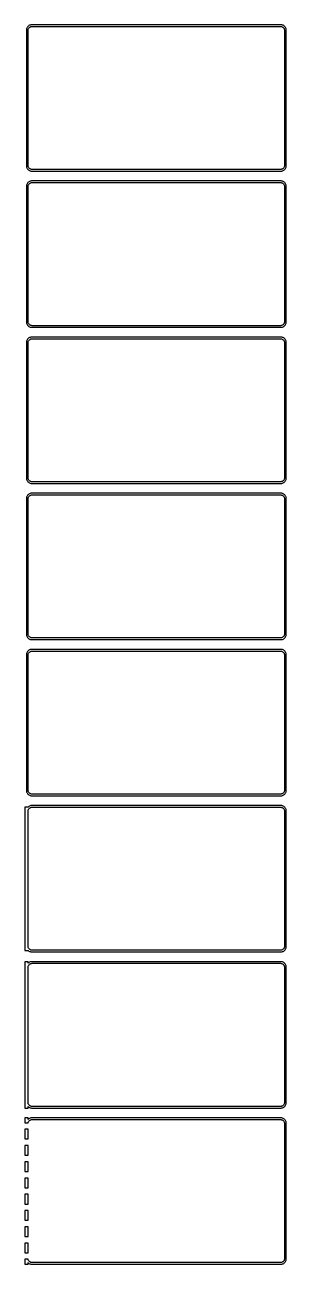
# Model space of a CAD drawing. Header units: metres. Extents: x -122 to 120, y 2093 to 4243.
# Drawn here: x -122 to 120, y 3101 to 4243 of the extents above; entities that cross this region are included whole.
import ezdxf

# ---------------------------------------------------------------- set-up
doc = ezdxf.new("R2010")
doc.units = ezdxf.units.M

msp = doc.modelspace()

# ---------------------------------------------------------------- linework, layer by layer
for p, q in [((-119.382, 4240.91), (-119.649, 4240.34)), ((-119.045, 4241.44), (-119.382, 4240.91)), ((-118.645, 4241.92), (-119.045, 4241.44)), ((-118.187, 4242.35), (-118.645, 4241.92)), ((-117.679, 4242.72), (-118.187, 4242.35)), ((-117.736, 4240.35), (-117.416, 4240.74)), ((-117.129, 4243.02), (-117.679, 4242.72)), ((-117.416, 4240.74), (-117.05, 4241.08)), ((-116.545, 4243.26), (-117.129, 4243.02)), ((-117.05, 4241.08), (-116.643, 4241.38)), ((-116.643, 4241.38), (-116.203, 4241.62)), ((-115.937, 4243.41), (-116.545, 4243.26)), ((-116.203, 4241.62), (-115.736, 4241.8)), ((-115.314, 4243.49), (-115.937, 4243.41)), ((-115.736, 4241.8), (-115.25, 4241.93)), ((115.314, 4243.49), (-115.314, 4243.49)), ((-115.25, 4241.93), (-114.751, 4241.99)), ((-114.751, 4241.99), (114.751, 4241.99)), ((114.751, 4241.99), (115.25, 4241.93)), ((115.25, 4241.93), (115.736, 4241.8)), ((115.937, 4243.41), (115.314, 4243.49)), ((115.736, 4241.8), (116.203, 4241.62)), ((116.545, 4243.26), (115.937, 4243.41)), ((116.203, 4241.62), (116.643, 4241.38)), ((117.129, 4243.02), (116.545, 4243.26)), ((116.643, 4241.38), (117.05, 4241.08)), ((117.05, 4241.08), (117.416, 4240.74)), ((117.679, 4242.72), (117.129, 4243.02)), ((117.416, 4240.74), (117.736, 4240.35)), ((118.187, 4242.35), (117.679, 4242.72)), ((118.645, 4241.92), (118.187, 4242.35)), ((119.045, 4241.44), (118.645, 4241.92)), ((119.382, 4240.91), (119.045, 4241.44)), ((119.649, 4240.34), (119.382, 4240.91)), ((-119.961, 4239.13), (-120, 4238.5)), ((-120, 4238.5), (-120, 4113.5)), ((-119.843, 4239.74), (-119.961, 4239.13)), ((-119.649, 4240.34), (-119.843, 4239.74)), ((-118.5, 4238), (-118.468, 4238.5)), ((-118.5, 4114), (-118.5, 4238)), ((-118.468, 4238.5), (-118.374, 4238.99)), ((-118.374, 4238.99), (-118.219, 4239.47)), ((-118.219, 4239.47), (-118.005, 4239.93)), ((-118.005, 4239.93), (-117.736, 4240.35)), ((117.736, 4240.35), (118.005, 4239.93)), ((118.005, 4239.93), (118.219, 4239.47)), ((118.219, 4239.47), (118.374, 4238.99)), ((118.374, 4238.99), (118.468, 4238.5)), ((118.468, 4238.5), (118.5, 4238)), ((118.5, 4238), (118.5, 4114)), ((119.843, 4239.74), (119.649, 4240.34)), ((119.961, 4239.13), (119.843, 4239.74)), ((120, 4238.5), (119.961, 4239.13)), ((120, 4113.5), (120, 4238.5)), ((-120, 4113.5), (-119.961, 4112.87)), ((-119.961, 4112.87), (-119.843, 4112.26)), ((-119.843, 4112.26), (-119.649, 4111.66)), ((-119.649, 4111.66), (-119.382, 4111.09)), ((-119.382, 4111.09), (-119.045, 4110.56)), ((-119.045, 4110.56), (-118.645, 4110.08)), ((-118.645, 4110.08), (-118.187, 4109.65)), ((-118.468, 4113.5), (-118.5, 4114)), ((-118.374, 4113.01), (-118.468, 4113.5)), ((-118.219, 4112.53), (-118.374, 4113.01)), ((-118.005, 4112.07), (-118.219, 4112.53)), ((-118.187, 4109.65), (-117.679, 4109.28)), ((-117.736, 4111.65), (-118.005, 4112.07)), ((-117.416, 4111.26), (-117.736, 4111.65)), ((-117.679, 4109.28), (-117.129, 4108.98)), ((-117.05, 4110.92), (-117.416, 4111.26)), ((-117.129, 4108.98), (-116.545, 4108.74)), ((-116.643, 4110.62), (-117.05, 4110.92)), ((-116.203, 4110.38), (-116.643, 4110.62)), ((-116.545, 4108.74), (-115.937, 4108.59)), ((-115.736, 4110.2), (-116.203, 4110.38)), ((-115.937, 4108.59), (-115.314, 4108.51)), ((-115.25, 4110.07), (-115.736, 4110.2)), ((-115.314, 4108.51), (115.314, 4108.51)), ((-114.751, 4110.01), (-115.25, 4110.07)), ((114.751, 4110.01), (-114.751, 4110.01)), ((115.25, 4110.07), (114.751, 4110.01)), ((115.736, 4110.2), (115.25, 4110.07)), ((115.314, 4108.51), (115.937, 4108.59)), ((116.203, 4110.38), (115.736, 4110.2)), ((115.937, 4108.59), (116.545, 4108.74)), ((116.643, 4110.62), (116.203, 4110.38)), ((116.545, 4108.74), (117.129, 4108.98)), ((117.05, 4110.92), (116.643, 4110.62)), ((117.416, 4111.26), (117.05, 4110.92)), ((117.129, 4108.98), (117.679, 4109.28)), ((117.736, 4111.65), (117.416, 4111.26)), ((117.679, 4109.28), (118.187, 4109.65)), ((118.005, 4112.07), (117.736, 4111.65)), ((118.219, 4112.53), (118.005, 4112.07)), ((118.187, 4109.65), (118.645, 4110.08)), ((118.374, 4113.01), (118.219, 4112.53)), ((118.468, 4113.5), (118.374, 4113.01)), ((118.5, 4114), (118.468, 4113.5)), ((118.645, 4110.08), (119.045, 4110.56)), ((119.045, 4110.56), (119.382, 4111.09)), ((119.382, 4111.09), (119.649, 4111.66)), ((119.649, 4111.66), (119.843, 4112.26)), ((119.843, 4112.26), (119.961, 4112.87)), ((119.961, 4112.87), (120, 4113.5)), ((-119.961, 4095.13), (-120, 4094.5)), ((-120, 4094.5), (-120, 3969.5)), ((-119.843, 4095.74), (-119.961, 4095.13)), ((-119.649, 4096.34), (-119.843, 4095.74)), ((-119.382, 4096.91), (-119.649, 4096.34)), ((-119.045, 4097.44), (-119.382, 4096.91)), ((-118.645, 4097.92), (-119.045, 4097.44)), ((-118.187, 4098.35), (-118.645, 4097.92)), ((-118.5, 4094), (-118.468, 4094.5)), ((-118.5, 3970), (-118.5, 4094)), ((-118.468, 4094.5), (-118.374, 4094.99)), ((-118.374, 4094.99), (-118.219, 4095.47)), ((-118.219, 4095.47), (-118.005, 4095.93)), ((-117.679, 4098.72), (-118.187, 4098.35)), ((-118.005, 4095.93), (-117.736, 4096.35)), ((-117.736, 4096.35), (-117.416, 4096.74)), ((-117.129, 4099.02), (-117.679, 4098.72)), ((-117.416, 4096.74), (-117.05, 4097.08)), ((-116.545, 4099.26), (-117.129, 4099.02)), ((-117.05, 4097.08), (-116.643, 4097.38)), ((-116.643, 4097.38), (-116.203, 4097.62)), ((-115.937, 4099.41), (-116.545, 4099.26)), ((-116.203, 4097.62), (-115.736, 4097.8)), ((-115.314, 4099.49), (-115.937, 4099.41)), ((-115.736, 4097.8), (-115.25, 4097.93)), ((115.314, 4099.49), (-115.314, 4099.49)), ((-115.25, 4097.93), (-114.751, 4097.99)), ((-114.751, 4097.99), (114.751, 4097.99)), ((114.751, 4097.99), (115.25, 4097.93)), ((115.25, 4097.93), (115.736, 4097.8)), ((115.937, 4099.41), (115.314, 4099.49)), ((115.736, 4097.8), (116.203, 4097.62)), ((116.545, 4099.26), (115.937, 4099.41)), ((116.203, 4097.62), (116.643, 4097.38)), ((117.129, 4099.02), (116.545, 4099.26)), ((116.643, 4097.38), (117.05, 4097.08)), ((117.05, 4097.08), (117.416, 4096.74)), ((117.679, 4098.72), (117.129, 4099.02)), ((117.416, 4096.74), (117.736, 4096.35)), ((118.187, 4098.35), (117.679, 4098.72)), ((117.736, 4096.35), (118.005, 4095.93)), ((118.005, 4095.93), (118.219, 4095.47)), ((118.645, 4097.92), (118.187, 4098.35)), ((118.219, 4095.47), (118.374, 4094.99)), ((118.374, 4094.99), (118.468, 4094.5)), ((118.468, 4094.5), (118.5, 4094)), ((118.5, 4094), (118.5, 3970)), ((119.045, 4097.44), (118.645, 4097.92)), ((119.382, 4096.91), (119.045, 4097.44)), ((119.649, 4096.34), (119.382, 4096.91)), ((119.843, 4095.74), (119.649, 4096.34)), ((119.961, 4095.13), (119.843, 4095.74)), ((120, 4094.5), (119.961, 4095.13)), ((120, 3969.5), (120, 4094.5)), ((-120, 3969.5), (-119.961, 3968.87)), ((-119.961, 3968.87), (-119.843, 3968.26)), ((-119.843, 3968.26), (-119.649, 3967.66)), ((-119.649, 3967.66), (-119.382, 3967.09)), ((-119.382, 3967.09), (-119.045, 3966.56)), ((-119.045, 3966.56), (-118.645, 3966.08)), ((-118.468, 3969.5), (-118.5, 3970)), ((-118.374, 3969.01), (-118.468, 3969.5)), ((-118.219, 3968.53), (-118.374, 3969.01)), ((-118.005, 3968.07), (-118.219, 3968.53)), ((-117.736, 3967.65), (-118.005, 3968.07)), ((-117.416, 3967.26), (-117.736, 3967.65)), ((-117.05, 3966.92), (-117.416, 3967.26)), ((-116.643, 3966.62), (-117.05, 3966.92)), ((-116.203, 3966.38), (-116.643, 3966.62)), ((-115.736, 3966.2), (-116.203, 3966.38)), ((-115.25, 3966.07), (-115.736, 3966.2)), ((115.736, 3966.2), (115.25, 3966.07)), ((116.203, 3966.38), (115.736, 3966.2)), ((116.643, 3966.62), (116.203, 3966.38)), ((117.05, 3966.92), (116.643, 3966.62)), ((117.416, 3967.26), (117.05, 3966.92)), ((117.736, 3967.65), (117.416, 3967.26)), ((118.005, 3968.07), (117.736, 3967.65)), ((118.219, 3968.53), (118.005, 3968.07)), ((118.374, 3969.01), (118.219, 3968.53)), ((118.468, 3969.5), (118.374, 3969.01)), ((118.5, 3970), (118.468, 3969.5)), ((118.645, 3966.08), (119.045, 3966.56)), ((119.045, 3966.56), (119.382, 3967.09)), ((119.382, 3967.09), (119.649, 3967.66)), ((119.649, 3967.66), (119.843, 3968.26)), ((119.843, 3968.26), (119.961, 3968.87)), ((119.961, 3968.87), (120, 3969.5)), ((-118.645, 3966.08), (-118.187, 3965.65)), ((-118.187, 3965.65), (-117.679, 3965.28)), ((-117.679, 3954.72), (-118.187, 3954.35)), ((-117.679, 3965.28), (-117.129, 3964.98)), ((-117.129, 3955.02), (-117.679, 3954.72)), ((-117.129, 3964.98), (-116.545, 3964.74)), ((-116.545, 3955.26), (-117.129, 3955.02)), ((-116.545, 3964.74), (-115.937, 3964.59)), ((-115.937, 3955.41), (-116.545, 3955.26)), ((-115.937, 3964.59), (-115.314, 3964.51)), ((-115.314, 3955.49), (-115.937, 3955.41)), ((-115.314, 3964.51), (115.314, 3964.51)), ((115.314, 3955.49), (-115.314, 3955.49)), ((-114.751, 3966.01), (-115.25, 3966.07)), ((114.751, 3966.01), (-114.751, 3966.01)), ((115.25, 3966.07), (114.751, 3966.01)), ((115.314, 3964.51), (115.937, 3964.59)), ((115.937, 3955.41), (115.314, 3955.49)), ((115.937, 3964.59), (116.545, 3964.74)), ((116.545, 3955.26), (115.937, 3955.41)), ((116.545, 3964.74), (117.129, 3964.98)), ((117.129, 3955.02), (116.545, 3955.26)), ((117.129, 3964.98), (117.679, 3965.28)), ((117.679, 3954.72), (117.129, 3955.02)), ((117.679, 3965.28), (118.187, 3965.65)), ((118.187, 3954.35), (117.679, 3954.72)), ((118.187, 3965.65), (118.645, 3966.08)), ((-119.961, 3951.13), (-120, 3950.5)), ((-120, 3950.5), (-120, 3825.5)), ((-119.843, 3951.74), (-119.961, 3951.13)), ((-119.649, 3952.34), (-119.843, 3951.74)), ((-119.382, 3952.91), (-119.649, 3952.34)), ((-119.045, 3953.44), (-119.382, 3952.91)), ((-118.645, 3953.92), (-119.045, 3953.44)), ((-118.187, 3954.35), (-118.645, 3953.92)), ((-118.5, 3950), (-118.468, 3950.5)), ((-118.5, 3826), (-118.5, 3950)), ((-118.468, 3950.5), (-118.374, 3950.99)), ((-118.374, 3950.99), (-118.219, 3951.47)), ((-118.219, 3951.47), (-118.005, 3951.93)), ((-118.005, 3951.93), (-117.736, 3952.35)), ((-117.736, 3952.35), (-117.416, 3952.74)), ((-117.416, 3952.74), (-117.05, 3953.08)), ((-117.05, 3953.08), (-116.643, 3953.38)), ((-116.643, 3953.38), (-116.203, 3953.62)), ((-116.203, 3953.62), (-115.736, 3953.8)), ((-115.736, 3953.8), (-115.25, 3953.93)), ((-115.25, 3953.93), (-114.751, 3953.99)), ((-114.751, 3953.99), (114.751, 3953.99)), ((114.751, 3953.99), (115.25, 3953.93)), ((115.25, 3953.93), (115.736, 3953.8)), ((115.736, 3953.8), (116.203, 3953.62)), ((116.203, 3953.62), (116.643, 3953.38)), ((116.643, 3953.38), (117.05, 3953.08)), ((117.05, 3953.08), (117.416, 3952.74)), ((117.416, 3952.74), (117.736, 3952.35)), ((117.736, 3952.35), (118.005, 3951.93)), ((118.005, 3951.93), (118.219, 3951.47)), ((118.645, 3953.92), (118.187, 3954.35)), ((118.219, 3951.47), (118.374, 3950.99)), ((118.374, 3950.99), (118.468, 3950.5)), ((118.468, 3950.5), (118.5, 3950)), ((118.5, 3950), (118.5, 3826)), ((119.045, 3953.44), (118.645, 3953.92)), ((119.382, 3952.91), (119.045, 3953.44)), ((119.649, 3952.34), (119.382, 3952.91)), ((119.843, 3951.74), (119.649, 3952.34)), ((119.961, 3951.13), (119.843, 3951.74)), ((120, 3950.5), (119.961, 3951.13)), ((120, 3825.5), (120, 3950.5)), ((-120, 3825.5), (-119.961, 3824.87)), ((-119.961, 3824.87), (-119.843, 3824.26)), ((-119.843, 3824.26), (-119.649, 3823.66)), ((-119.649, 3823.66), (-119.382, 3823.09)), ((-119.382, 3823.09), (-119.045, 3822.56)), ((-119.045, 3822.56), (-118.645, 3822.08)), ((-118.645, 3822.08), (-118.187, 3821.65)), ((-118.468, 3825.5), (-118.5, 3826)), ((-118.374, 3825.01), (-118.468, 3825.5)), ((-118.219, 3824.53), (-118.374, 3825.01)), ((-118.005, 3824.07), (-118.219, 3824.53)), ((-118.187, 3821.65), (-117.679, 3821.28)), ((-117.736, 3823.65), (-118.005, 3824.07)), ((-117.416, 3823.26), (-117.736, 3823.65)), ((-117.679, 3821.28), (-117.129, 3820.98)), ((-117.05, 3822.92), (-117.416, 3823.26)), ((-117.129, 3820.98), (-116.545, 3820.74)), ((-116.643, 3822.62), (-117.05, 3822.92)), ((-116.203, 3822.38), (-116.643, 3822.62)), ((-116.545, 3820.74), (-115.937, 3820.59)), ((-115.736, 3822.2), (-116.203, 3822.38)), ((-115.937, 3820.59), (-115.314, 3820.51)), ((-115.25, 3822.07), (-115.736, 3822.2)), ((-115.314, 3820.51), (115.314, 3820.51)), ((-114.751, 3822.01), (-115.25, 3822.07)), ((114.751, 3822.01), (-114.751, 3822.01)), ((115.25, 3822.07), (114.751, 3822.01)), ((115.736, 3822.2), (115.25, 3822.07)), ((115.314, 3820.51), (115.937, 3820.59)), ((116.203, 3822.38), (115.736, 3822.2)), ((115.937, 3820.59), (116.545, 3820.74)), ((116.643, 3822.62), (116.203, 3822.38)), ((116.545, 3820.74), (117.129, 3820.98)), ((117.05, 3822.92), (116.643, 3822.62)), ((117.416, 3823.26), (117.05, 3822.92)), ((117.129, 3820.98), (117.679, 3821.28)), ((117.736, 3823.65), (117.416, 3823.26)), ((117.679, 3821.28), (118.187, 3821.65)), ((118.005, 3824.07), (117.736, 3823.65)), ((118.219, 3824.53), (118.005, 3824.07)), ((118.187, 3821.65), (118.645, 3822.08)), ((118.374, 3825.01), (118.219, 3824.53)), ((118.468, 3825.5), (118.374, 3825.01)), ((118.5, 3826), (118.468, 3825.5)), ((118.645, 3822.08), (119.045, 3822.56)), ((119.045, 3822.56), (119.382, 3823.09)), ((119.382, 3823.09), (119.649, 3823.66)), ((119.649, 3823.66), (119.843, 3824.26)), ((119.843, 3824.26), (119.961, 3824.87)), ((119.961, 3824.87), (120, 3825.5)), ((-119.961, 3807.13), (-120, 3806.5)), ((-120, 3806.5), (-120, 3681.5)), ((-119.843, 3807.74), (-119.961, 3807.13)), ((-119.649, 3808.34), (-119.843, 3807.74)), ((-119.382, 3808.91), (-119.649, 3808.34)), ((-119.045, 3809.44), (-119.382, 3808.91)), ((-118.645, 3809.92), (-119.045, 3809.44)), ((-118.187, 3810.35), (-118.645, 3809.92)), ((-118.5, 3806), (-118.468, 3806.5)), ((-118.468, 3806.5), (-118.374, 3806.99)), ((-118.374, 3806.99), (-118.219, 3807.47)), ((-118.219, 3807.47), (-118.005, 3807.93)), ((-117.679, 3810.72), (-118.187, 3810.35)), ((-118.005, 3807.93), (-117.736, 3808.35)), ((-117.736, 3808.35), (-117.416, 3808.74)), ((-117.129, 3811.02), (-117.679, 3810.72)), ((-117.416, 3808.74), (-117.05, 3809.08)), ((-116.545, 3811.26), (-117.129, 3811.02)), ((-117.05, 3809.08), (-116.643, 3809.38)), ((-116.643, 3809.38), (-116.203, 3809.62)), ((-115.937, 3811.41), (-116.545, 3811.26)), ((-116.203, 3809.62), (-115.736, 3809.8)), ((-115.314, 3811.49), (-115.937, 3811.41)), ((-115.736, 3809.8), (-115.25, 3809.93)), ((115.314, 3811.49), (-115.314, 3811.49)), ((-115.25, 3809.93), (-114.751, 3809.99)), ((-114.751, 3809.99), (114.751, 3809.99)), ((114.751, 3809.99), (115.25, 3809.93)), ((115.25, 3809.93), (115.736, 3809.8)), ((115.937, 3811.41), (115.314, 3811.49)), ((115.736, 3809.8), (116.203, 3809.62)), ((116.545, 3811.26), (115.937, 3811.41)), ((116.203, 3809.62), (116.643, 3809.38)), ((117.129, 3811.02), (116.545, 3811.26)), ((116.643, 3809.38), (117.05, 3809.08)), ((117.05, 3809.08), (117.416, 3808.74)), ((117.679, 3810.72), (117.129, 3811.02)), ((117.416, 3808.74), (117.736, 3808.35)), ((118.187, 3810.35), (117.679, 3810.72)), ((117.736, 3808.35), (118.005, 3807.93)), ((118.005, 3807.93), (118.219, 3807.47)), ((118.645, 3809.92), (118.187, 3810.35)), ((118.219, 3807.47), (118.374, 3806.99)), ((118.374, 3806.99), (118.468, 3806.5)), ((118.468, 3806.5), (118.5, 3806)), ((119.045, 3809.44), (118.645, 3809.92)), ((119.382, 3808.91), (119.045, 3809.44)), ((119.649, 3808.34), (119.382, 3808.91)), ((119.843, 3807.74), (119.649, 3808.34)), ((119.961, 3807.13), (119.843, 3807.74)), ((120, 3806.5), (119.961, 3807.13)), ((120, 3681.5), (120, 3806.5)), ((-118.5, 3682), (-118.5, 3806)), ((118.5, 3806), (118.5, 3682)), ((-120, 3681.5), (-119.961, 3680.87)), ((-119.961, 3680.87), (-119.843, 3680.26)), ((-118.468, 3681.5), (-118.5, 3682)), ((-118.374, 3681.01), (-118.468, 3681.5)), ((-118.219, 3680.53), (-118.374, 3681.01)), ((-118.005, 3680.07), (-118.219, 3680.53)), ((118.219, 3680.53), (118.005, 3680.07)), ((118.374, 3681.01), (118.219, 3680.53)), ((118.468, 3681.5), (118.374, 3681.01)), ((118.5, 3682), (118.468, 3681.5)), ((119.843, 3680.26), (119.961, 3680.87)), ((119.961, 3680.87), (120, 3681.5)), ((-119.843, 3680.26), (-119.649, 3679.66)), ((-119.649, 3679.66), (-119.382, 3679.09)), ((-119.382, 3679.09), (-119.045, 3678.56)), ((-119.045, 3678.56), (-118.645, 3678.08)), ((-118.645, 3678.08), (-118.187, 3677.65)), ((-118.187, 3677.65), (-117.679, 3677.28)), ((-117.736, 3679.65), (-118.005, 3680.07)), ((-117.416, 3679.26), (-117.736, 3679.65)), ((-117.679, 3677.28), (-117.129, 3676.98)), ((-117.05, 3678.92), (-117.416, 3679.26)), ((-117.129, 3676.98), (-116.545, 3676.74)), ((-116.643, 3678.62), (-117.05, 3678.92)), ((-116.203, 3678.38), (-116.643, 3678.62)), ((-116.545, 3676.74), (-115.937, 3676.59)), ((-115.736, 3678.2), (-116.203, 3678.38)), ((-115.937, 3676.59), (-115.314, 3676.51)), ((-115.25, 3678.07), (-115.736, 3678.2)), ((-115.314, 3676.51), (115.314, 3676.51)), ((-114.751, 3678.01), (-115.25, 3678.07)), ((114.751, 3678.01), (-114.751, 3678.01)), ((115.25, 3678.07), (114.751, 3678.01)), ((115.736, 3678.2), (115.25, 3678.07)), ((115.314, 3676.51), (115.937, 3676.59)), ((116.203, 3678.38), (115.736, 3678.2)), ((115.937, 3676.59), (116.545, 3676.74)), ((116.643, 3678.62), (116.203, 3678.38)), ((116.545, 3676.74), (117.129, 3676.98)), ((117.05, 3678.92), (116.643, 3678.62)), ((117.416, 3679.26), (117.05, 3678.92)), ((117.129, 3676.98), (117.679, 3677.28)), ((117.736, 3679.65), (117.416, 3679.26)), ((117.679, 3677.28), (118.187, 3677.65)), ((118.005, 3680.07), (117.736, 3679.65)), ((118.187, 3677.65), (118.645, 3678.08)), ((118.645, 3678.08), (119.045, 3678.56)), ((119.045, 3678.56), (119.382, 3679.09)), ((119.382, 3679.09), (119.649, 3679.66)), ((119.649, 3679.66), (119.843, 3680.26)), ((-119.961, 3663.13), (-120, 3662.5)), ((-120, 3662.5), (-120, 3537.5)), ((-119.843, 3663.74), (-119.961, 3663.13)), ((-119.649, 3664.34), (-119.843, 3663.74)), ((-119.382, 3664.91), (-119.649, 3664.34)), ((-119.045, 3665.44), (-119.382, 3664.91)), ((-118.645, 3665.92), (-119.045, 3665.44)), ((-118.187, 3666.35), (-118.645, 3665.92)), ((-118.5, 3662), (-118.468, 3662.5)), ((-118.5, 3538), (-118.5, 3662)), ((-118.468, 3662.5), (-118.374, 3662.99)), ((-118.374, 3662.99), (-118.219, 3663.47)), ((-118.219, 3663.47), (-118.005, 3663.93)), ((-117.679, 3666.72), (-118.187, 3666.35)), ((-118.005, 3663.93), (-117.736, 3664.35)), ((-117.736, 3664.35), (-117.416, 3664.74)), ((-117.129, 3667.02), (-117.679, 3666.72)), ((-117.416, 3664.74), (-117.05, 3665.08)), ((-116.545, 3667.26), (-117.129, 3667.02)), ((-117.05, 3665.08), (-116.643, 3665.38)), ((-116.643, 3665.38), (-116.203, 3665.62)), ((-115.937, 3667.41), (-116.545, 3667.26)), ((-116.203, 3665.62), (-115.736, 3665.8)), ((-115.314, 3667.49), (-115.937, 3667.41)), ((-115.736, 3665.8), (-115.25, 3665.93)), ((115.314, 3667.49), (-115.314, 3667.49)), ((-115.25, 3665.93), (-114.751, 3665.99)), ((-114.751, 3665.99), (114.751, 3665.99)), ((114.751, 3665.99), (115.25, 3665.93)), ((115.25, 3665.93), (115.736, 3665.8)), ((115.937, 3667.41), (115.314, 3667.49)), ((115.736, 3665.8), (116.203, 3665.62)), ((116.545, 3667.26), (115.937, 3667.41)), ((116.203, 3665.62), (116.643, 3665.38)), ((117.129, 3667.02), (116.545, 3667.26)), ((116.643, 3665.38), (117.05, 3665.08)), ((117.05, 3665.08), (117.416, 3664.74)), ((117.679, 3666.72), (117.129, 3667.02)), ((117.416, 3664.74), (117.736, 3664.35)), ((118.187, 3666.35), (117.679, 3666.72)), ((117.736, 3664.35), (118.005, 3663.93)), ((118.005, 3663.93), (118.219, 3663.47)), ((118.645, 3665.92), (118.187, 3666.35)), ((118.219, 3663.47), (118.374, 3662.99)), ((118.374, 3662.99), (118.468, 3662.5)), ((118.468, 3662.5), (118.5, 3662)), ((118.5, 3662), (118.5, 3538)), ((119.045, 3665.44), (118.645, 3665.92)), ((119.382, 3664.91), (119.045, 3665.44)), ((119.649, 3664.34), (119.382, 3664.91)), ((119.843, 3663.74), (119.649, 3664.34)), ((119.961, 3663.13), (119.843, 3663.74)), ((120, 3662.5), (119.961, 3663.13)), ((120, 3537.5), (120, 3662.5)), ((-120, 3537.5), (-119.961, 3536.87)), ((-119.961, 3536.87), (-119.843, 3536.26)), ((-119.843, 3536.26), (-119.649, 3535.66)), ((-119.649, 3535.66), (-119.382, 3535.09)), ((-119.382, 3535.09), (-119.045, 3534.56)), ((-119.045, 3534.56), (-118.645, 3534.08)), ((-118.645, 3534.08), (-118.187, 3533.65)), ((-118.468, 3537.5), (-118.5, 3538)), ((-118.374, 3537.01), (-118.468, 3537.5)), ((-118.219, 3536.53), (-118.374, 3537.01)), ((-118.005, 3536.07), (-118.219, 3536.53)), ((-118.187, 3533.65), (-117.679, 3533.28)), ((-117.736, 3535.65), (-118.005, 3536.07)), ((-117.416, 3535.26), (-117.736, 3535.65)), ((-117.679, 3533.28), (-117.129, 3532.98)), ((-117.05, 3534.92), (-117.416, 3535.26)), ((-117.129, 3532.98), (-116.545, 3532.74)), ((-116.643, 3534.62), (-117.05, 3534.92)), ((-116.203, 3534.38), (-116.643, 3534.62)), ((-116.545, 3532.74), (-115.937, 3532.59)), ((-115.736, 3534.2), (-116.203, 3534.38)), ((-115.937, 3532.59), (-115.314, 3532.51)), ((-115.25, 3534.07), (-115.736, 3534.2)), ((-115.314, 3532.51), (115.314, 3532.51)), ((-114.751, 3534.01), (-115.25, 3534.07)), ((114.751, 3534.01), (-114.751, 3534.01)), ((115.25, 3534.07), (114.751, 3534.01)), ((115.736, 3534.2), (115.25, 3534.07)), ((115.314, 3532.51), (115.937, 3532.59)), ((116.203, 3534.38), (115.736, 3534.2)), ((115.937, 3532.59), (116.545, 3532.74)), ((116.643, 3534.62), (116.203, 3534.38)), ((116.545, 3532.74), (117.129, 3532.98)), ((117.05, 3534.92), (116.643, 3534.62)), ((117.416, 3535.26), (117.05, 3534.92)), ((117.129, 3532.98), (117.679, 3533.28)), ((117.736, 3535.65), (117.416, 3535.26)), ((117.679, 3533.28), (118.187, 3533.65)), ((118.005, 3536.07), (117.736, 3535.65)), ((118.219, 3536.53), (118.005, 3536.07)), ((118.187, 3533.65), (118.645, 3534.08)), ((118.374, 3537.01), (118.219, 3536.53)), ((118.468, 3537.5), (118.374, 3537.01)), ((118.5, 3538), (118.468, 3537.5)), ((118.645, 3534.08), (119.045, 3534.56)), ((119.045, 3534.56), (119.382, 3535.09)), ((119.382, 3535.09), (119.649, 3535.66)), ((119.649, 3535.66), (119.843, 3536.26)), ((119.843, 3536.26), (119.961, 3536.87)), ((119.961, 3536.87), (120, 3537.5)), ((-118.5, 3522.06), (-121.5, 3522.06)), ((-121.5, 3522.06), (-121.5, 3389.94)), ((-118.187, 3522.35), (-118.5, 3522.06)), ((-117.679, 3522.72), (-118.187, 3522.35)), ((-117.736, 3520.35), (-117.416, 3520.74)), ((-117.129, 3523.02), (-117.679, 3522.72)), ((-117.416, 3520.74), (-117.05, 3521.08)), ((-116.545, 3523.26), (-117.129, 3523.02)), ((-117.05, 3521.08), (-116.643, 3521.38)), ((-116.643, 3521.38), (-116.203, 3521.62)), ((-115.937, 3523.41), (-116.545, 3523.26)), ((-116.203, 3521.62), (-115.736, 3521.8)), ((-115.314, 3523.49), (-115.937, 3523.41)), ((-115.736, 3521.8), (-115.25, 3521.93)), ((115.314, 3523.49), (-115.314, 3523.49)), ((-115.25, 3521.93), (-114.751, 3521.99)), ((-114.751, 3521.99), (114.751, 3521.99)), ((114.751, 3521.99), (115.25, 3521.93)), ((115.25, 3521.93), (115.736, 3521.8)), ((115.937, 3523.41), (115.314, 3523.49)), ((115.736, 3521.8), (116.203, 3521.62)), ((116.545, 3523.26), (115.937, 3523.41)), ((116.203, 3521.62), (116.643, 3521.38)), ((117.129, 3523.02), (116.545, 3523.26)), ((116.643, 3521.38), (117.05, 3521.08)), ((117.05, 3521.08), (117.416, 3520.74)), ((117.679, 3522.72), (117.129, 3523.02)), ((117.416, 3520.74), (117.736, 3520.35)), ((118.187, 3522.35), (117.679, 3522.72)), ((118.645, 3521.92), (118.187, 3522.35)), ((119.045, 3521.44), (118.645, 3521.92)), ((119.382, 3520.91), (119.045, 3521.44)), ((119.649, 3520.34), (119.382, 3520.91)), ((-118.5, 3518), (-118.468, 3518.5)), ((-118.5, 3394), (-118.5, 3518)), ((-118.468, 3518.5), (-118.374, 3518.99)), ((-118.374, 3518.99), (-118.219, 3519.47)), ((-118.219, 3519.47), (-118.005, 3519.93)), ((-118.005, 3519.93), (-117.736, 3520.35)), ((117.736, 3520.35), (118.005, 3519.93)), ((118.005, 3519.93), (118.219, 3519.47)), ((118.219, 3519.47), (118.374, 3518.99)), ((118.374, 3518.99), (118.468, 3518.5)), ((118.468, 3518.5), (118.5, 3518)), ((118.5, 3518), (118.5, 3394)), ((119.843, 3519.74), (119.649, 3520.34)), ((119.961, 3519.13), (119.843, 3519.74)), ((120, 3518.5), (119.961, 3519.13)), ((120, 3393.5), (120, 3518.5)), ((-121.5, 3389.94), (-118.5, 3389.94)), ((-118.468, 3393.5), (-118.5, 3394)), ((-118.5, 3389.94), (-118.187, 3389.65)), ((-118.374, 3393.01), (-118.468, 3393.5)), ((-118.219, 3392.53), (-118.374, 3393.01)), ((-118.005, 3392.07), (-118.219, 3392.53)), ((-118.187, 3389.65), (-117.679, 3389.28)), ((-117.736, 3391.65), (-118.005, 3392.07)), ((-117.416, 3391.26), (-117.736, 3391.65)), ((-117.679, 3389.28), (-117.129, 3388.98)), ((-117.05, 3390.92), (-117.416, 3391.26)), ((-117.129, 3388.98), (-116.545, 3388.74)), ((-116.643, 3390.62), (-117.05, 3390.92)), ((-116.203, 3390.38), (-116.643, 3390.62)), ((-116.545, 3388.74), (-115.937, 3388.59)), ((-115.736, 3390.2), (-116.203, 3390.38)), ((-115.937, 3388.59), (-115.314, 3388.51)), ((-115.25, 3390.07), (-115.736, 3390.2)), ((-115.314, 3388.51), (115.314, 3388.51)), ((-114.751, 3390.01), (-115.25, 3390.07)), ((114.751, 3390.01), (-114.751, 3390.01)), ((115.25, 3390.07), (114.751, 3390.01)), ((115.736, 3390.2), (115.25, 3390.07)), ((115.314, 3388.51), (115.937, 3388.59)), ((116.203, 3390.38), (115.736, 3390.2)), ((115.937, 3388.59), (116.545, 3388.74)), ((116.643, 3390.62), (116.203, 3390.38)), ((116.545, 3388.74), (117.129, 3388.98)), ((117.05, 3390.92), (116.643, 3390.62)), ((117.416, 3391.26), (117.05, 3390.92)), ((117.129, 3388.98), (117.679, 3389.28)), ((117.736, 3391.65), (117.416, 3391.26)), ((117.679, 3389.28), (118.187, 3389.65)), ((118.005, 3392.07), (117.736, 3391.65)), ((118.219, 3392.53), (118.005, 3392.07)), ((118.187, 3389.65), (118.645, 3390.08)), ((118.374, 3393.01), (118.219, 3392.53)), ((118.468, 3393.5), (118.374, 3393.01)), ((118.5, 3394), (118.468, 3393.5)), ((118.645, 3390.08), (119.045, 3390.56)), ((119.045, 3390.56), (119.382, 3391.09)), ((119.382, 3391.09), (119.649, 3391.66)), ((119.649, 3391.66), (119.843, 3392.26)), ((119.843, 3392.26), (119.961, 3392.87)), ((119.961, 3392.87), (120, 3393.5)), ((-118.5, 3379.47), (-121.5, 3379.47)), ((-121.5, 3379.47), (-121.5, 3244.53)), ((-118.5, 3378.06), (-118.5, 3379.47)), ((-118.187, 3378.35), (-118.5, 3378.06)), ((-118.5, 3374), (-118.468, 3374.5)), ((-118.5, 3250), (-118.5, 3374)), ((-118.468, 3374.5), (-118.374, 3374.99)), ((-118.374, 3374.99), (-118.219, 3375.47)), ((-118.219, 3375.47), (-118.005, 3375.93)), ((-117.679, 3378.72), (-118.187, 3378.35)), ((-118.005, 3375.93), (-117.736, 3376.35)), ((-117.736, 3376.35), (-117.416, 3376.74)), ((-117.129, 3379.02), (-117.679, 3378.72)), ((-117.416, 3376.74), (-117.05, 3377.08)), ((-116.545, 3379.26), (-117.129, 3379.02)), ((-117.05, 3377.08), (-116.643, 3377.38)), ((-116.643, 3377.38), (-116.203, 3377.62)), ((-115.937, 3379.41), (-116.545, 3379.26)), ((-116.203, 3377.62), (-115.736, 3377.8)), ((-115.314, 3379.49), (-115.937, 3379.41)), ((-115.736, 3377.8), (-115.25, 3377.93)), ((115.314, 3379.49), (-115.314, 3379.49)), ((-115.25, 3377.93), (-114.751, 3377.99)), ((-114.751, 3377.99), (114.751, 3377.99)), ((114.751, 3377.99), (115.25, 3377.93)), ((115.25, 3377.93), (115.736, 3377.8)), ((115.937, 3379.41), (115.314, 3379.49)), ((115.736, 3377.8), (116.203, 3377.62)), ((116.545, 3379.26), (115.937, 3379.41)), ((116.203, 3377.62), (116.643, 3377.38)), ((117.129, 3379.02), (116.545, 3379.26)), ((116.643, 3377.38), (117.05, 3377.08)), ((117.05, 3377.08), (117.416, 3376.74)), ((117.679, 3378.72), (117.129, 3379.02)), ((117.416, 3376.74), (117.736, 3376.35)), ((118.187, 3378.35), (117.679, 3378.72)), ((117.736, 3376.35), (118.005, 3375.93)), ((118.005, 3375.93), (118.219, 3375.47)), ((118.645, 3377.92), (118.187, 3378.35)), ((118.219, 3375.47), (118.374, 3374.99)), ((118.374, 3374.99), (118.468, 3374.5)), ((118.468, 3374.5), (118.5, 3374)), ((118.5, 3374), (118.5, 3250)), ((119.045, 3377.44), (118.645, 3377.92)), ((119.382, 3376.91), (119.045, 3377.44)), ((119.649, 3376.34), (119.382, 3376.91)), ((119.843, 3375.74), (119.649, 3376.34)), ((119.961, 3375.13), (119.843, 3375.74)), ((120, 3374.5), (119.961, 3375.13)), ((120, 3249.5), (120, 3374.5)), ((-118.468, 3249.5), (-118.5, 3250)), ((-118.374, 3249.01), (-118.468, 3249.5)), ((-118.219, 3248.53), (-118.374, 3249.01)), ((-118.005, 3248.07), (-118.219, 3248.53)), ((-117.736, 3247.65), (-118.005, 3248.07)), ((-117.416, 3247.26), (-117.736, 3247.65)), ((-117.05, 3246.92), (-117.416, 3247.26)), ((-116.643, 3246.62), (-117.05, 3246.92)), ((-116.203, 3246.38), (-116.643, 3246.62)), ((-115.736, 3246.2), (-116.203, 3246.38)), ((-115.25, 3246.07), (-115.736, 3246.2)), ((-114.751, 3246.01), (-115.25, 3246.07)), ((115.25, 3246.07), (114.751, 3246.01)), ((115.736, 3246.2), (115.25, 3246.07)), ((116.203, 3246.38), (115.736, 3246.2)), ((116.643, 3246.62), (116.203, 3246.38)), ((117.05, 3246.92), (116.643, 3246.62)), ((117.416, 3247.26), (117.05, 3246.92)), ((117.736, 3247.65), (117.416, 3247.26)), ((118.005, 3248.07), (117.736, 3247.65)), ((118.219, 3248.53), (118.005, 3248.07)), ((118.187, 3245.65), (118.645, 3246.08)), ((118.374, 3249.01), (118.219, 3248.53)), ((118.468, 3249.5), (118.374, 3249.01)), ((118.5, 3250), (118.468, 3249.5)), ((118.645, 3246.08), (119.045, 3246.56)), ((119.045, 3246.56), (119.382, 3247.09)), ((119.382, 3247.09), (119.649, 3247.66)), ((119.649, 3247.66), (119.843, 3248.26)), ((119.843, 3248.26), (119.961, 3248.87)), ((119.961, 3248.87), (120, 3249.5)), ((-121.5, 3244.53), (-118.5, 3244.53)), ((-118.5, 3235.49), (-121.5, 3235.49)), ((-121.5, 3235.49), (-121.5, 3230.99)), ((-118.5, 3244.53), (-118.5, 3245.94)), ((-118.5, 3245.94), (-118.187, 3245.65)), ((-118.5, 3234.06), (-118.5, 3235.49)), ((-118.187, 3245.65), (-117.679, 3245.28)), ((-117.679, 3234.72), (-118.187, 3234.35)), ((-117.679, 3245.28), (-117.129, 3244.98)), ((-117.129, 3235.02), (-117.679, 3234.72)), ((-117.129, 3244.98), (-116.545, 3244.74)), ((-116.545, 3235.26), (-117.129, 3235.02)), ((-116.545, 3244.74), (-115.937, 3244.59)), ((-115.937, 3235.41), (-116.545, 3235.26)), ((-115.937, 3244.59), (-115.314, 3244.51)), ((-115.314, 3235.49), (-115.937, 3235.41)), ((-115.314, 3244.51), (115.314, 3244.51)), ((115.314, 3235.49), (-115.314, 3235.49)), ((114.751, 3246.01), (-114.751, 3246.01)), ((115.314, 3244.51), (115.937, 3244.59)), ((115.937, 3235.41), (115.314, 3235.49)), ((115.937, 3244.59), (116.545, 3244.74)), ((116.545, 3235.26), (115.937, 3235.41)), ((116.545, 3244.74), (117.129, 3244.98)), ((117.129, 3235.02), (116.545, 3235.26)), ((117.129, 3244.98), (117.679, 3245.28)), ((117.679, 3234.72), (117.129, 3235.02)), ((117.679, 3245.28), (118.187, 3245.65)), ((118.187, 3234.35), (117.679, 3234.72)), ((-121.5, 3230.99), (-118.374, 3230.99)), ((-118.5, 3225.01), (-121.5, 3225.01)), ((-121.5, 3225.01), (-121.5, 3215.99)), ((-118.187, 3234.35), (-118.5, 3234.06)), ((-118.5, 3215.99), (-118.5, 3225.01)), ((-118.374, 3230.99), (-118.219, 3231.47)), ((-118.374, 3230.99), (-118.374, 3230.99)), ((-118.219, 3231.47), (-118.005, 3231.93)), ((-118.005, 3231.93), (-117.736, 3232.35)), ((-117.736, 3232.35), (-117.416, 3232.74)), ((-117.416, 3232.74), (-117.05, 3233.08)), ((-117.05, 3233.08), (-116.643, 3233.38)), ((-116.643, 3233.38), (-116.203, 3233.62)), ((-116.203, 3233.62), (-115.736, 3233.8)), ((-115.736, 3233.8), (-115.25, 3233.93)), ((-115.25, 3233.93), (-114.751, 3233.99)), ((-114.751, 3233.99), (114.751, 3233.99)), ((114.751, 3233.99), (115.25, 3233.93)), ((115.25, 3233.93), (115.736, 3233.8)), ((115.736, 3233.8), (116.203, 3233.62)), ((116.203, 3233.62), (116.643, 3233.38)), ((116.643, 3233.38), (117.05, 3233.08)), ((117.05, 3233.08), (117.416, 3232.74)), ((117.416, 3232.74), (117.736, 3232.35)), ((117.736, 3232.35), (118.005, 3231.93)), ((118.005, 3231.93), (118.219, 3231.47)), ((118.645, 3233.92), (118.187, 3234.35)), ((118.219, 3231.47), (118.374, 3230.99)), ((118.374, 3230.99), (118.468, 3230.5)), ((118.468, 3230.5), (118.5, 3230)), ((118.5, 3230), (118.5, 3106)), ((119.045, 3233.44), (118.645, 3233.92)), ((119.382, 3232.91), (119.045, 3233.44)), ((119.649, 3232.34), (119.382, 3232.91)), ((119.843, 3231.74), (119.649, 3232.34)), ((119.961, 3231.13), (119.843, 3231.74)), ((120, 3230.5), (119.961, 3231.13)), ((120, 3105.5), (120, 3230.5)), ((-121.5, 3215.99), (-118.5, 3215.99)), ((-118.5, 3210.01), (-121.5, 3210.01)), ((-121.5, 3210.01), (-121.5, 3200.99)), ((-121.5, 3200.99), (-118.5, 3200.99)), ((-118.5, 3200.99), (-118.5, 3210.01)), ((-118.5, 3195.01), (-121.5, 3195.01)), ((-121.5, 3195.01), (-121.5, 3185.99)), ((-118.5, 3185.99), (-118.5, 3195.01)), ((-121.5, 3185.99), (-118.5, 3185.99)), ((-118.5, 3180.01), (-121.5, 3180.01)), ((-121.5, 3180.01), (-121.5, 3170.99)), ((-118.5, 3170.99), (-118.5, 3180.01)), ((-121.5, 3170.99), (-118.5, 3170.99)), ((-118.5, 3165.01), (-121.5, 3165.01)), ((-121.5, 3165.01), (-121.5, 3155.99)), ((-121.5, 3155.99), (-118.5, 3155.99)), ((-118.5, 3155.99), (-118.5, 3165.01)), ((-118.5, 3150.01), (-121.5, 3150.01)), ((-121.5, 3150.01), (-121.5, 3140.99)), ((-118.5, 3140.99), (-118.5, 3150.01)), ((-121.5, 3140.99), (-118.5, 3140.99)), ((-118.5, 3135.01), (-121.5, 3135.01)), ((-121.5, 3135.01), (-121.5, 3125.99)), ((-118.5, 3125.99), (-118.5, 3135.01)), ((-121.5, 3125.99), (-118.5, 3125.99)), ((-118.5, 3120.01), (-121.5, 3120.01)), ((-121.5, 3120.01), (-121.5, 3110.99)), ((-121.5, 3110.99), (-118.5, 3110.99)), ((-118.5, 3110.99), (-118.5, 3120.01)), ((-118.374, 3105.01), (-121.5, 3105.01)), ((-121.5, 3105.01), (-121.5, 3100.51)), ((-121.5, 3100.51), (-118.5, 3100.51)), ((-118.5, 3101.94), (-118.187, 3101.65)), ((-118.5, 3100.51), (-118.5, 3101.94)), ((-118.219, 3104.53), (-118.374, 3105.01)), ((-118.374, 3105.01), (-118.374, 3105.01)), ((-118.005, 3104.07), (-118.219, 3104.53)), ((-118.187, 3101.65), (-117.679, 3101.28)), ((-117.736, 3103.65), (-118.005, 3104.07)), ((-117.416, 3103.26), (-117.736, 3103.65)), ((-117.679, 3101.28), (-117.129, 3100.98)), ((-117.05, 3102.92), (-117.416, 3103.26)), ((-117.129, 3100.98), (-116.545, 3100.74)), ((-116.643, 3102.62), (-117.05, 3102.92)), ((-116.203, 3102.38), (-116.643, 3102.62)), ((-116.545, 3100.74), (-115.937, 3100.59)), ((-115.736, 3102.2), (-116.203, 3102.38)), ((-115.937, 3100.59), (-115.314, 3100.51)), ((-115.25, 3102.07), (-115.736, 3102.2)), ((-115.314, 3100.51), (115.314, 3100.51)), ((-114.751, 3102.01), (-115.25, 3102.07)), ((114.751, 3102.01), (-114.751, 3102.01)), ((115.25, 3102.07), (114.751, 3102.01)), ((115.736, 3102.2), (115.25, 3102.07)), ((115.314, 3100.51), (115.937, 3100.59)), ((116.203, 3102.38), (115.736, 3102.2)), ((115.937, 3100.59), (116.545, 3100.74)), ((116.643, 3102.62), (116.203, 3102.38)), ((116.545, 3100.74), (117.129, 3100.98)), ((117.05, 3102.92), (116.643, 3102.62)), ((117.416, 3103.26), (117.05, 3102.92)), ((117.129, 3100.98), (117.679, 3101.28)), ((117.736, 3103.65), (117.416, 3103.26)), ((117.679, 3101.28), (118.187, 3101.65)), ((118.005, 3104.07), (117.736, 3103.65)), ((118.219, 3104.53), (118.005, 3104.07)), ((118.187, 3101.65), (118.645, 3102.08)), ((118.374, 3105.01), (118.219, 3104.53)), ((118.468, 3105.5), (118.374, 3105.01)), ((118.5, 3106), (118.468, 3105.5)), ((118.645, 3102.08), (119.045, 3102.56)), ((119.045, 3102.56), (119.382, 3103.09)), ((119.382, 3103.09), (119.649, 3103.66)), ((119.649, 3103.66), (119.843, 3104.26)), ((119.843, 3104.26), (119.961, 3104.87)), ((119.961, 3104.87), (120, 3105.5))]:
    msp.add_line(p, q)

doc.saveas('drawing.dxf')
